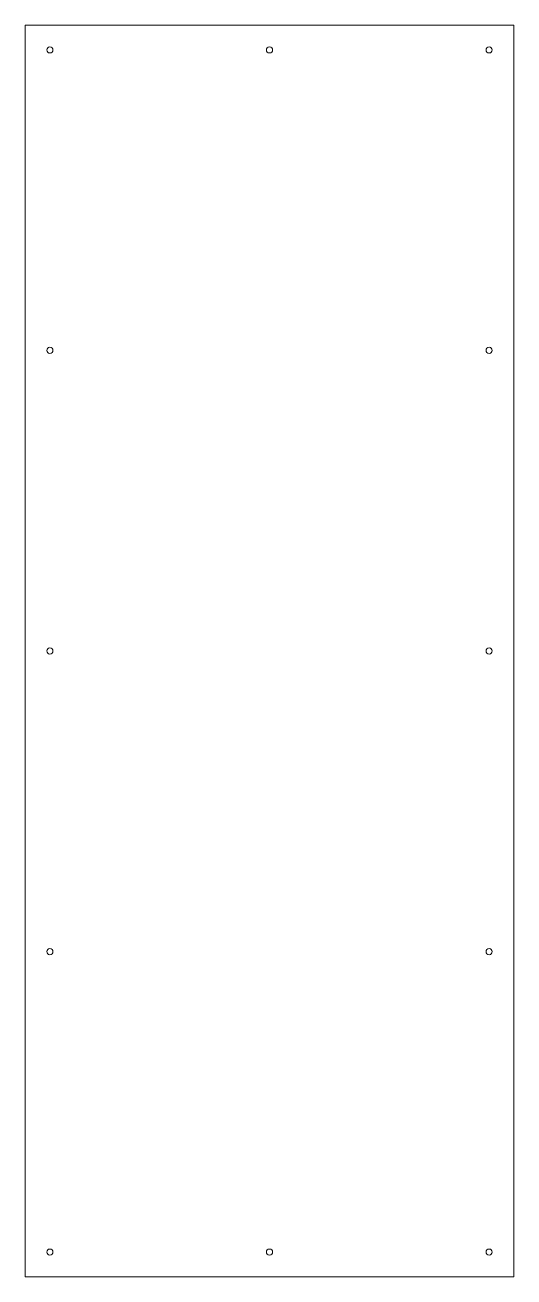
# Model space of a CAD drawing. Header units: millimetres. Extents: x -250 to 250, y -640 to 640.
import ezdxf

# ---------------------------------------------------------------- set-up
doc = ezdxf.new("R2010")
doc.units = ezdxf.units.MM

msp = doc.modelspace()

# ---------------------------------------------------------------- linework, layer by layer
at = {"color": 7, "linetype": 'Continuous', "lineweight": 15}
for p, q in [((-250, 640), (-250, -640)), ((250, 640), (-250, 640)), ((250, -640), (250, 640)), ((-250, -640), (250, -640))]:
    msp.add_line(p, q, dxfattribs=at)
for centre, radius in [((-224.6, 614.6), 3.18), ((0, 614.6), 3.17), ((224.6, 614.6), 3.17), ((-224.6, 307.3), 3.18), ((224.6, 307.3), 3.18), ((-224.6, 0), 3.18), ((224.6, 0), 3.18), ((-224.6, -307.3), 3.18), ((224.6, -307.3), 3.18), ((-224.6, -614.6), 3.18), ((0, -614.6), 3.17), ((224.6, -614.6), 3.18)]:
    msp.add_circle(centre, radius, dxfattribs=at)

doc.saveas('drawing.dxf')
